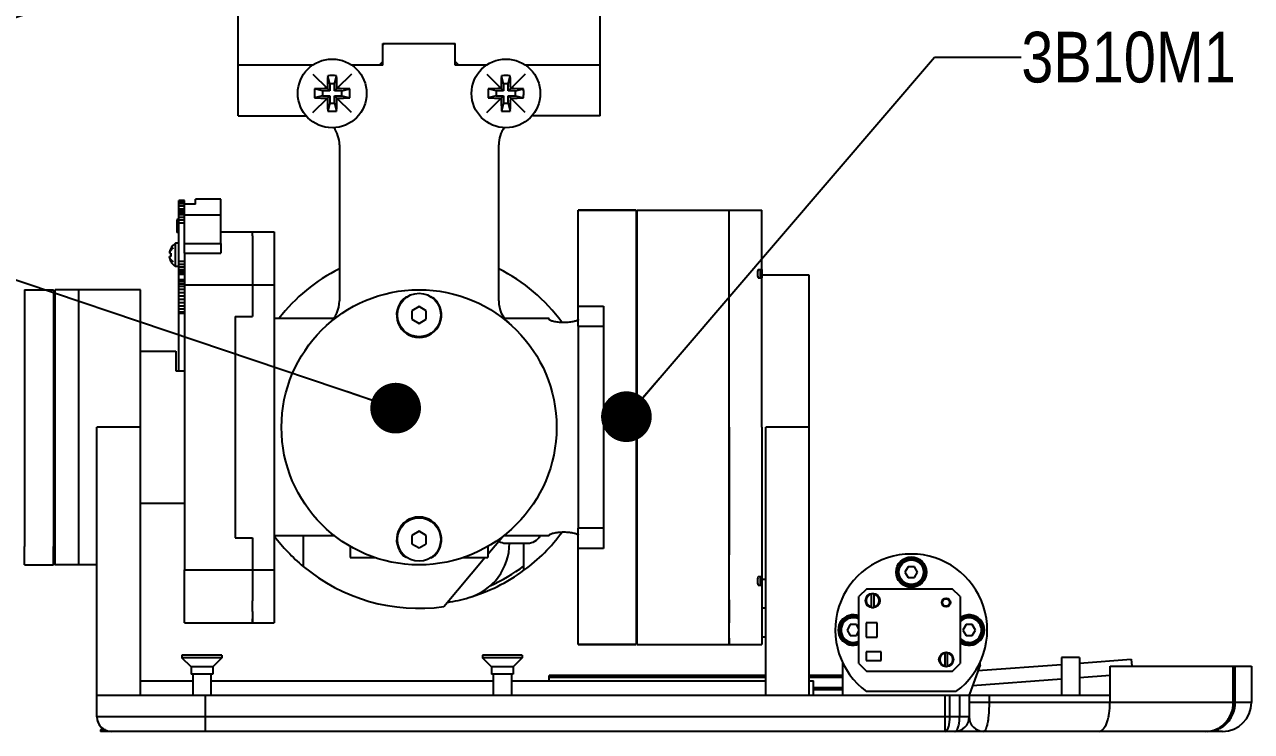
# Model space of a CAD drawing. Header units: millimetres. Extents: x 0 to 594, y 0 to 420.
# Drawn here: x 296 to 380.8, y 107.5 to 156.4 of the extents above; entities that cross this region are included whole.
import ezdxf

# ---------------------------------------------------------------- set-up
doc = ezdxf.new("R2010")
doc.units = ezdxf.units.MM
doc.header["$LTSCALE"] = 32.67
doc.layers.get('0').update_dxf_attribs({"linetype": 'CONTINUOUS'})
for name, color, linetype in [('AXIS', 7, 'CONTINUOUS'), ('COSMETIC', 7, 'CONTINUOUS'), ('NOTE', 7, 'CONTINUOUS')]:
    doc.layers.add(name, color=color, linetype=linetype)
doc.styles.get("Standard").update_dxf_attribs({"font": 'txt', "width": 0.85})
doc.styles.add('TEXTSTYLE_2', font='txt', dxfattribs={"width": 0.85})
doc.dimstyles.get("Standard").update_dxf_attribs({"dimtxt": 3.5, "dimasz": 3.5, "dimexe": 1.5, "dimexo": 1, "dimtad": 1, "dimtxsty": 'STANDARD', "dimcen": 0.09, "dimadec": 0, "dimazin": 0, "dimtol": 1, "dimtp": 0.01, "dimtm": 0.01, "dimtfac": 1, "dimtofl": 0, "dimtmove": 0, "dimatfit": 3, "dimfxl": 1, "dimtolj": 1, "dimarcsym": 0})

msp = doc.modelspace()

# ---------------------------------------------------------------- linework, layer by layer
at = {"color": 7, "linetype": 'CONTINUOUS'}
for p, q in [((310.794, 150.047), (310.794, 162.152)), ((335.794, 150.047), (335.794, 162.152)), ((320.794, 155.047), (325.794, 155.047)), ((320.794, 153.547), (320.794, 155.047)), ((320.919, 155.047), (320.794, 154.922)), ((325.794, 154.922), (325.669, 155.047)), ((325.794, 153.547), (325.794, 155.047)), ((315.949, 153.547), (310.794, 153.547)), ((320.794, 153.547), (318.637, 153.547)), ((320.544, 153.547), (320.794, 153.797)), ((325.794, 153.797), (326.044, 153.547)), ((327.949, 153.547), (325.794, 153.547)), ((335.794, 153.547), (330.637, 153.547)), ((317.127, 152.259), (316.987, 152.82)), ((317.459, 152.259), (317.599, 152.82)), ((329.127, 152.259), (328.987, 152.82)), ((329.459, 152.259), (329.599, 152.82)), ((316.631, 151.763), (316.07, 151.903)), ((317.127, 151.763), (316.631, 151.763)), ((316.631, 151.763), (316.631, 151.431)), ((317.127, 151.763), (316.962, 151.928)), ((317.459, 152.259), (317.127, 152.259)), ((317.127, 152.259), (317.127, 151.763)), ((317.459, 151.763), (317.459, 152.259)), ((317.459, 151.763), (317.624, 151.928)), ((317.956, 151.763), (317.459, 151.763)), ((317.956, 151.763), (318.516, 151.903)), ((317.956, 151.431), (317.956, 151.763)), ((328.631, 151.763), (328.07, 151.903)), ((329.127, 151.763), (328.631, 151.763)), ((328.631, 151.763), (328.631, 151.431)), ((329.127, 151.763), (328.962, 151.928)), ((329.459, 152.259), (329.127, 152.259)), ((329.127, 152.259), (329.127, 151.763)), ((329.459, 151.763), (329.459, 152.259)), ((329.459, 151.763), (329.624, 151.928)), ((329.956, 151.763), (329.459, 151.763)), ((329.956, 151.763), (330.516, 151.903)), ((329.956, 151.431), (329.956, 151.763)), ((316.631, 151.431), (316.07, 151.291)), ((316.631, 151.431), (317.127, 151.431)), ((317.127, 151.431), (316.962, 151.266)), ((317.127, 150.934), (316.987, 150.374)), ((317.127, 151.431), (317.127, 150.934)), ((317.127, 150.934), (317.459, 150.934)), ((317.459, 151.431), (317.956, 151.431)), ((317.459, 151.431), (317.624, 151.266)), ((317.459, 150.934), (317.459, 151.431)), ((317.459, 150.934), (317.599, 150.374)), ((317.956, 151.431), (318.516, 151.291)), ((328.631, 151.431), (328.07, 151.291)), ((328.631, 151.431), (329.127, 151.431)), ((329.127, 151.431), (328.962, 151.266)), ((329.127, 150.934), (328.987, 150.374)), ((329.127, 151.431), (329.127, 150.934)), ((329.127, 150.934), (329.459, 150.934)), ((329.459, 151.431), (329.956, 151.431)), ((329.459, 151.431), (329.624, 151.266)), ((329.459, 150.934), (329.459, 151.431)), ((329.459, 150.934), (329.599, 150.374)), ((329.956, 151.431), (330.516, 151.291)), ((310.794, 150.047), (315.5, 150.047)), ((335.794, 150.047), (331.086, 150.047)), ((317.794, 148.047), (317.794, 137.265)), ((328.794, 137.265), (328.794, 148.047)), ((309.593, 144.297), (307.843, 144.297)), ((307.843, 143.958), (307.843, 144.297)), ((309.593, 143.21), (309.593, 144.297)), ((307.093, 143.615), (306.695, 143.615)), ((306.695, 143.615), (306.695, 143.612)), ((307.093, 143.612), (306.695, 143.612)), ((306.695, 143.603), (306.695, 143.603)), ((306.695, 143.598), (306.695, 143.603)), ((306.695, 143.598), (306.695, 143.598)), ((307.843, 143.958), (307.093, 143.958)), ((307.093, 143.636), (307.093, 143.958)), ((307.093, 143.21), (307.093, 143.636)), ((334.293, 143.547), (338.293, 143.547)), ((334.294, 138.718), (334.293, 143.547)), ((306.695, 142.927), (306.593, 142.9)), ((306.695, 142.927), (306.593, 142.9)), ((306.593, 141.994), (306.593, 142.9)), ((306.593, 141.994), (306.593, 142.9)), ((307.093, 143.21), (309.593, 143.21)), ((307.093, 141.228), (307.093, 143.21)), ((309.593, 141.228), (309.593, 143.21)), ((306.695, 141.967), (306.593, 141.994)), ((306.695, 141.967), (306.593, 141.994)), ((311.793, 141.762), (311.793, 142.047)), ((311.793, 141.762), (311.793, 141.26)), ((313.293, 142.047), (313.294, 138.38)), ((306.14, 140.885), (306.146, 140.882)), ((306.695, 141.247), (306.478, 141.247)), ((306.478, 141.247), (306.478, 141.247)), ((306.478, 139.647), (306.478, 141.247)), ((307.093, 141.228), (309.593, 141.228)), ((307.093, 140.561), (307.093, 141.228)), ((309.593, 141.228), (309.593, 140.561)), ((311.793, 141.26), (311.794, 139.553)), ((306.047, 140.566), (306.146, 140.556)), ((306.146, 140.338), (306.047, 140.328)), ((306.146, 140.012), (306.14, 140.009)), ((307.093, 139.984), (306.695, 139.984)), ((307.093, 140.561), (309.593, 140.561)), ((307.093, 140.561), (307.094, 139.083)), ((306.695, 139.647), (306.478, 139.647)), ((306.478, 139.647), (306.478, 139.647)), ((307.093, 139.108), (306.695, 139.108)), ((306.695, 139.092), (306.695, 139.092)), ((307.094, 139.083), (307.094, 138.727)), ((311.794, 139.553), (311.794, 138.38)), ((346.864, 139.441), (346.864, 138.859)), ((346.964, 139.441), (346.964, 138.859)), ((350.244, 139.047), (347.244, 139.047)), ((350.245, 137.975), (350.244, 139.047)), ((306.695, 138.679), (306.695, 138.679)), ((306.695, 138.667), (306.695, 138.679)), ((307.093, 138.674), (306.695, 138.674)), ((306.695, 138.674), (306.695, 138.672)), ((307.093, 138.672), (306.695, 138.672)), ((306.695, 138.667), (306.695, 138.667)), ((307.094, 138.727), (307.094, 138.38)), ((307.094, 138.38), (313.294, 138.38)), ((307.094, 138.38), (307.094, 118.714)), ((311.794, 138.38), (311.794, 136.191)), ((313.294, 138.38), (313.294, 118.714)), ((334.294, 138.093), (334.294, 138.718)), ((338.364, 138.718), (338.294, 138.718)), ((298.043, 137.922), (298.168, 138.047)), ((304.043, 138.047), (298.168, 138.047)), ((298.168, 120.32), (298.168, 138.047)), ((299.793, 136.922), (299.793, 138.047)), ((304.044, 134.297), (304.043, 138.047)), ((334.294, 136.913), (334.294, 138.093)), ((338.364, 137.468), (338.294, 137.468)), ((350.245, 134.825), (350.245, 137.975)), ((299.793, 136.922), (299.793, 137.097)), ((299.793, 135.672), (299.793, 136.922)), ((323.294, 136.874), (322.794, 136.586)), ((322.794, 136.586), (322.794, 136.008)), ((323.794, 136.586), (323.294, 136.874)), ((323.794, 136.008), (323.794, 136.586)), ((334.294, 136.913), (336.044, 136.913)), ((334.294, 135.519), (334.294, 136.913)), ((336.044, 136.913), (336.044, 135.519)), ((299.794, 135.11), (299.793, 135.672)), ((310.594, 136.191), (311.794, 136.191)), ((310.594, 136.191), (310.594, 120.903)), ((317.378, 136.047), (313.293, 136.047)), ((322.794, 136.008), (323.294, 135.72)), ((323.294, 135.72), (323.794, 136.008)), ((332.293, 136.047), (329.21, 136.047)), ((332.293, 135.98), (332.293, 136.047)), ((299.794, 133.222), (299.794, 135.172)), ((334.294, 135.519), (336.044, 135.519)), ((334.294, 135.519), (334.294, 121.575)), ((336.044, 135.519), (336.044, 121.575)), ((350.245, 133.547), (350.245, 134.825)), ((304.044, 128.547), (304.044, 134.297)), ((299.794, 133.047), (299.794, 133.222)), ((299.794, 133.047), (299.794, 133.222)), ((304.044, 133.797), (306.493, 133.797)), ((306.493, 133.797), (306.493, 132.448)), ((350.245, 133.375), (350.245, 133.547)), ((350.245, 130.225), (350.245, 133.375)), ((299.794, 131.797), (299.794, 133.047)), ((306.493, 132.448), (307.093, 132.448)), ((299.794, 131.297), (299.794, 131.797)), ((299.794, 131.672), (299.794, 131.797)), ((299.794, 130.929), (299.794, 131.672)), ((299.794, 130.929), (299.794, 131.297)), ((299.794, 128.841), (299.794, 130.929)), ((350.245, 128.547), (350.245, 130.225)), ((299.794, 128.547), (299.794, 128.841)), ((299.794, 127.857), (299.794, 128.841)), ((299.794, 127.959), (299.794, 128.547)), ((304.044, 128.547), (301.044, 128.547)), ((301.044, 108.547), (301.044, 128.547)), ((304.044, 110.047), (304.044, 128.547)), ((350.245, 110.047), (350.245, 128.547)), ((299.794, 125.797), (299.794, 127.959)), ((299.794, 125.797), (299.794, 127.857)), ((299.794, 125.28), (299.794, 125.797)), ((299.794, 125.297), (299.794, 125.797)), ((299.794, 124.047), (299.794, 125.297)), ((299.793, 121.422), (299.794, 123.872)), ((299.794, 123.872), (299.794, 124.074)), ((299.794, 123.872), (299.794, 124.047)), ((299.793, 121.093), (299.794, 121.942)), ((299.793, 120.32), (299.793, 121.422)), ((323.294, 121.374), (322.794, 121.086)), ((323.794, 121.086), (323.294, 121.374)), ((336.044, 121.575), (334.294, 121.575)), ((334.294, 120.181), (334.294, 121.575)), ((336.044, 121.575), (336.044, 120.181)), ((299.793, 120.32), (299.793, 121.093)), ((310.594, 120.903), (311.794, 120.903)), ((311.794, 120.903), (311.794, 118.714)), ((317.471, 121.047), (313.293, 121.047)), ((315.293, 121.047), (315.293, 118.942)), ((322.794, 121.086), (322.794, 120.508)), ((322.794, 120.508), (323.294, 120.22)), ((323.294, 120.22), (323.794, 120.508)), ((323.794, 120.508), (323.794, 121.086)), ((328.044, 119.791), (329.052, 120.993)), ((332.293, 121.047), (329.117, 121.047)), ((329.292, 120.547), (330.542, 120.547)), ((330.542, 120.547), (330.792, 120.547)), ((330.542, 118.673), (330.542, 120.547)), ((332.293, 121.047), (332.293, 121.114)), ((298.168, 119.047), (298.168, 120.32)), ((299.793, 119.997), (299.793, 120.32)), ((299.793, 119.724), (299.793, 120.32)), ((299.793, 119.724), (299.793, 119.997)), ((299.793, 119.583), (299.793, 119.724)), ((299.793, 119.218), (299.793, 119.583)), ((318.544, 120.33), (318.544, 119.547)), ((318.544, 119.547), (320.274, 119.547)), ((325, 116.164), (327.838, 119.547)), ((326.314, 119.547), (328.044, 119.547)), ((328.044, 120.33), (328.044, 119.547)), ((336.044, 120.181), (334.294, 120.181)), ((334.294, 118.376), (334.294, 120.181)), ((338.364, 119.626), (338.294, 119.626)), ((298.043, 119.172), (298.168, 119.047)), ((301.043, 119.047), (298.168, 119.047)), ((299.793, 119.047), (299.793, 119.218)), ((307.093, 115.047), (307.094, 118.714)), ((307.094, 118.714), (313.294, 118.714)), ((311.794, 118.714), (311.794, 117.541)), ((313.294, 118.714), (313.293, 115.047)), ((357.077, 118.922), (356.861, 118.547)), ((357.51, 118.922), (357.077, 118.922)), ((357.727, 118.547), (357.51, 118.922)), ((334.293, 113.547), (334.294, 118.251)), ((334.294, 118.251), (334.294, 118.376)), ((338.364, 118.376), (338.294, 118.376)), ((346.864, 118.235), (346.864, 117.653)), ((346.964, 118.235), (346.964, 117.653)), ((347.244, 118.047), (346.964, 118.047)), ((356.861, 118.547), (357.077, 118.172)), ((357.077, 118.172), (357.51, 118.172)), ((357.51, 118.172), (357.727, 118.547)), ((311.794, 117.541), (311.793, 116.575)), ((354.227, 117.404), (353.677, 116.854)), ((354.227, 117.404), (360.112, 117.404)), ((354.554, 116.113), (354.554, 117.044)), ((354.704, 117.044), (354.704, 116.113)), ((360.662, 116.854), (360.112, 117.404)), ((311.793, 115.834), (311.793, 116.575)), ((353.676, 112.239), (353.677, 116.854)), ((360.662, 116.854), (360.661, 112.239)), ((311.793, 115.834), (311.793, 115.079)), ((311.793, 115.047), (311.793, 115.332)), ((347.245, 116.047), (346.964, 116.047)), ((353.077, 114.922), (352.861, 114.547)), ((352.861, 114.547), (353.077, 114.172)), ((353.51, 114.922), (353.077, 114.922)), ((353.677, 114.634), (353.51, 114.922)), ((353.51, 114.172), (353.677, 114.46)), ((354.927, 115.047), (354.177, 115.047)), ((354.177, 115.047), (354.177, 114.047)), ((354.927, 114.047), (354.927, 115.047)), ((361.077, 114.922), (360.861, 114.547)), ((360.861, 114.547), (361.077, 114.172)), ((361.51, 114.922), (361.077, 114.922)), ((361.727, 114.547), (361.51, 114.922)), ((361.51, 114.172), (361.727, 114.547)), ((347.245, 114.047), (346.963, 114.047)), ((353.077, 114.172), (353.51, 114.172)), ((354.177, 114.047), (354.927, 114.047)), ((361.077, 114.172), (361.51, 114.172)), ((309.669, 112.822), (306.919, 112.822)), ((306.919, 112.822), (306.919, 112.622)), ((309.669, 112.822), (309.669, 112.622)), ((309.669, 112.822), (309.669, 112.622)), ((330.419, 112.822), (327.668, 112.822)), ((327.668, 112.822), (327.668, 112.622)), ((327.669, 112.822), (327.669, 112.622)), ((330.419, 112.822), (330.419, 112.622)), ((334.293, 113.547), (338.293, 113.547)), ((355.226, 113.047), (354.176, 113.047)), ((354.176, 113.047), (354.176, 112.447)), ((355.226, 112.447), (355.226, 113.047)), ((359.634, 112.049), (359.634, 112.98)), ((359.784, 112.98), (359.784, 112.96)), ((359.784, 112.96), (359.784, 112.049)), ((309.669, 112.622), (306.919, 112.622)), ((307.544, 111.997), (306.919, 112.622)), ((309.044, 111.997), (307.544, 111.997)), ((307.544, 111.997), (307.544, 111.497)), ((309.669, 112.622), (309.044, 111.997)), ((309.669, 112.622), (309.044, 111.997)), ((309.044, 111.997), (309.044, 111.497)), ((309.044, 111.997), (309.044, 111.497)), ((330.419, 112.622), (327.668, 112.622)), ((328.293, 111.997), (327.668, 112.622)), ((328.294, 111.997), (327.669, 112.622)), ((329.794, 111.997), (328.293, 111.997)), ((328.293, 111.997), (328.293, 111.497)), ((328.294, 111.997), (328.294, 111.497)), ((330.419, 112.622), (329.794, 111.997)), ((329.794, 111.997), (329.794, 111.497)), ((352.544, 112.334), (352.544, 110.047)), ((353.676, 112.239), (354.226, 111.689)), ((354.176, 112.447), (355.226, 112.447)), ((360.111, 111.689), (360.661, 112.239)), ((362.044, 112.152), (361.309, 110.132)), ((361.896, 111.744), (367.669, 112.176)), ((362.044, 112.152), (362.044, 112.333)), ((368.919, 112.647), (367.667, 112.647)), ((367.667, 112.647), (367.667, 112.176)), ((367.669, 112.647), (367.669, 110.047)), ((368.919, 112.647), (368.919, 110.047)), ((368.919, 112.269), (372.485, 112.535)), ((371.044, 112.047), (380.793, 112.047)), ((371.044, 110.047), (371.044, 112.047)), ((372.485, 112.535), (372.522, 112.047)), ((379.531, 109.547), (379.531, 112.047)), ((379.67, 109.547), (379.67, 112.047)), ((380.793, 112.047), (380.793, 109.547)), ((304.044, 111.047), (307.669, 111.047)), ((309.044, 111.497), (307.544, 111.497)), ((307.669, 111.497), (307.669, 110.047)), ((308.919, 111.497), (308.919, 110.047)), ((308.919, 111.497), (308.919, 111.047)), ((308.919, 111.047), (328.419, 111.047)), ((329.794, 111.497), (328.293, 111.497)), ((328.418, 111.497), (328.418, 111.047)), ((328.419, 111.497), (328.419, 110.047)), ((329.669, 111.497), (329.669, 110.047)), ((329.669, 111.047), (347.245, 111.047)), ((347.245, 111.409), (332.293, 111.409)), ((332.293, 111.047), (332.293, 111.409)), ((347.245, 111.267), (332.293, 111.267)), ((352.544, 111.267), (350.244, 111.267)), ((352.544, 111.409), (350.245, 111.409)), ((350.245, 111.047), (350.543, 111.047)), ((350.543, 110.047), (350.543, 111.047)), ((360.111, 111.689), (354.226, 111.689)), ((361.524, 110.724), (367.669, 111.183)), ((367.667, 111.183), (367.667, 110.047)), ((368.919, 111.276), (371.044, 111.435)), ((352.544, 110.562), (350.543, 110.562)), ((352.544, 110.419), (350.543, 110.419)), ((360.376, 110.297), (354.212, 110.297)), ((301.044, 110.047), (371.044, 110.047)), ((308.544, 107.547), (308.544, 110.047)), ((359.618, 110.047), (359.618, 107.547)), ((359.96, 108.547), (359.96, 110.047)), ((360.636, 110.047), (360.636, 108.547)), ((361.294, 110.047), (361.294, 108.547)), ((380.793, 109.547), (361.294, 109.547)), ((362.67, 110.047), (362.67, 109.547)), ((371.019, 110.047), (371.019, 109.547)), ((361.294, 108.547), (301.044, 108.547)), ((301.412, 107.767), (301.293, 107.647)), ((301.626, 107.647), (301.293, 107.647)), ((301.293, 107.647), (301.293, 107.547)), ((301.413, 107.766), (301.294, 107.647)), ((301.294, 107.647), (301.294, 107.547)), ((362.294, 107.547), (301.293, 107.547)), ((378.793, 107.547), (362.294, 107.547))]:
    msp.add_line(p, q, dxfattribs=at)
at = {"color": 6, "linetype": 'CONTINUOUS'}
for p, q in [((307.093, 144.206), (306.695, 144.206)), ((306.695, 144.107), (306.695, 144.206)), ((307.093, 144.181), (306.695, 144.181)), ((307.093, 144.107), (306.695, 144.107)), ((306.695, 143.811), (306.695, 144.107)), ((307.093, 144.107), (307.093, 144.206)), ((307.093, 143.958), (307.093, 144.107)), ((307.093, 143.983), (306.695, 143.983)), ((307.093, 143.811), (306.695, 143.811)), ((306.695, 143.615), (306.695, 143.811)), ((306.695, 143.482), (306.695, 143.612)), ((307.093, 143.575), (306.695, 143.575)), ((307.093, 143.482), (306.695, 143.482)), ((306.695, 143.358), (306.695, 143.482)), ((307.093, 143.358), (306.695, 143.358)), ((306.695, 143.205), (306.695, 143.358)), ((307.093, 143.205), (306.695, 143.205)), ((306.695, 143.032), (306.695, 143.205)), ((307.093, 143.032), (306.695, 143.032)), ((306.695, 142.843), (306.695, 143.032)), ((306.695, 142.947), (306.695, 142.947)), ((307.093, 142.843), (306.695, 142.843)), ((306.695, 142.647), (306.695, 142.843)), ((307.093, 142.647), (306.695, 142.647)), ((306.695, 139.984), (306.695, 142.647)), ((306.695, 141.947), (306.695, 141.947)), ((306.695, 139.788), (306.695, 139.984)), ((307.093, 139.788), (306.695, 139.788)), ((306.695, 139.6), (306.695, 139.788)), ((307.093, 139.6), (306.695, 139.6)), ((306.695, 139.426), (306.695, 139.6)), ((307.093, 139.426), (306.695, 139.426)), ((306.695, 139.274), (306.695, 139.426)), ((307.093, 139.274), (306.695, 139.274)), ((306.695, 139.149), (306.695, 139.274)), ((307.093, 139.149), (306.695, 139.149)), ((306.695, 139.108), (306.695, 139.149)), ((306.695, 139.083), (306.695, 139.108)), ((307.093, 139.083), (306.695, 139.083)), ((306.695, 138.727), (306.695, 139.083)), ((306.695, 139.081), (306.695, 139.081)), ((306.695, 138.252), (306.694, 138.252)), ((307.093, 138.727), (306.695, 138.727)), ((306.695, 138.674), (306.695, 138.727)), ((306.695, 138.725), (306.695, 138.725)), ((306.695, 138.59), (306.695, 138.672)), ((307.093, 138.59), (306.695, 138.59)), ((306.695, 138.437), (306.695, 138.59)), ((306.695, 138.585), (306.695, 138.585)), ((307.094, 138.437), (306.695, 138.437)), ((306.695, 138.257), (306.695, 138.437)), ((306.695, 138.432), (306.694, 138.432)), ((307.094, 138.257), (306.695, 138.257)), ((306.695, 138.056), (306.695, 138.257)), ((306.695, 138.051), (306.694, 138.051)), ((306.695, 137.833), (306.694, 137.833)), ((306.695, 137.603), (306.694, 137.603)), ((306.695, 137.368), (306.694, 137.368)), ((307.094, 138.056), (306.695, 138.056)), ((306.695, 137.838), (306.695, 138.056)), ((307.094, 137.838), (306.695, 137.838)), ((306.695, 137.608), (306.695, 137.838)), ((307.094, 137.608), (306.695, 137.608)), ((306.695, 137.373), (306.695, 137.608)), ((307.094, 137.373), (306.695, 137.373)), ((306.695, 137.137), (306.695, 137.373)), ((306.695, 137.132), (306.694, 137.132)), ((306.695, 136.903), (306.694, 136.903)), ((306.695, 136.685), (306.694, 136.685)), ((306.695, 136.483), (306.694, 136.483)), ((307.094, 137.137), (306.695, 137.137)), ((306.695, 136.908), (306.695, 137.137)), ((307.094, 136.908), (306.695, 136.908)), ((306.695, 136.69), (306.695, 136.908)), ((307.094, 136.69), (306.695, 136.69)), ((306.695, 132.448), (306.695, 136.69)), ((307.094, 136.488), (306.695, 136.488)), ((306.695, 136.403), (306.694, 136.403)), ((307.094, 136.409), (306.695, 136.409)), ((306.695, 132.584), (306.695, 132.584)), ((306.695, 132.564), (306.695, 132.564)), ((306.695, 132.505), (306.695, 132.564)), ((306.695, 132.505), (306.695, 132.505)), ((306.695, 132.448), (306.695, 132.505))]:
    msp.add_line(p, q, dxfattribs=at)
at = {"color": 7, "linetype": 'CONTINUOUS'}
for centre, radius in [((317.293, 151.597), 2.375), ((329.293, 151.597), 2.375), ((323.294, 136.297), 1.5), ((323.294, 120.797), 1.5), ((357.294, 118.547), 0.95), ((357.294, 118.547), 0.85), ((354.629, 116.579), 0.5), ((359.709, 112.514), 0.5)]:
    msp.add_circle(centre, radius, dxfattribs=at)
for centre, radius, start, end in [((343.17, 151.635), 26.21, 177.40977, 179.36041), ((317.293, 145.095), 7.731, 87.7338, 92.2662), ((292.608, 151.669), 25.017, 0.59309, 2.63673), ((355.17, 151.635), 26.21, 177.40977, 179.36041), ((329.293, 145.095), 7.731, 87.7338, 92.2662), ((304.608, 151.669), 25.017, 0.59309, 2.63673), ((323.794, 151.597), 7.729, 177.7343, 180.00085), ((317.221, 126.912), 25.017, 90.59309, 92.63673), ((317.331, 125.72), 26.21, 87.40977, 89.36041), ((310.812, 151.597), 7.71, 359.99632, 2.26854), ((335.794, 151.597), 7.729, 177.7343, 180.00085), ((329.221, 126.912), 25.017, 90.59309, 92.63673), ((329.331, 125.72), 26.21, 87.40977, 89.36041), ((322.812, 151.597), 7.71, 359.99632, 2.26854), ((323.774, 151.596), 7.71, 179.99632, 182.26854), ((317.255, 177.474), 26.21, 267.40977, 269.36041), ((341.978, 151.525), 25.017, 180.59309, 182.63673), ((291.416, 151.559), 26.21, 357.40977, 359.36041), ((317.365, 176.282), 25.017, 270.59309, 272.63673), ((310.792, 151.597), 7.729, 357.7343, 0.00085), ((335.774, 151.596), 7.71, 179.99632, 182.26854), ((329.255, 177.474), 26.21, 267.40977, 269.36041), ((353.978, 151.525), 25.017, 180.59309, 182.63673), ((303.416, 151.559), 26.21, 357.40977, 359.36041), ((329.365, 176.282), 25.017, 270.59309, 272.63673), ((322.792, 151.597), 7.729, 357.7343, 0.00085), ((317.293, 158.099), 7.731, 267.7338, 272.2662), ((329.293, 158.099), 7.731, 267.7338, 272.2662), ((315.794, 148.047), 2, 0, 36.36623), ((330.794, 148.047), 2, 143.63377, 180), ((306.981, 140.447), 0.943, 152.51716, 172.78588), ((306.982, 140.447), 0.943, 152.51716, 172.78588), ((306.971, 140.447), 0.94, 121.63663, 152.24819), ((306.971, 140.447), 0.94, 121.63663, 152.24819), ((306.981, 140.447), 0.943, 187.21412, 207.48284), ((306.982, 140.447), 0.943, 187.21412, 207.48284), ((307.146, 140.447), 1.007, 173.79622, 186.20378), ((306.971, 140.447), 0.94, 207.75181, 238.36337), ((307.147, 140.447), 1.007, 173.79622, 186.20378), ((306.971, 140.447), 0.94, 207.75181, 238.36337), ((323.292, 128.547), 12.25, 116.6837, 142.15612), ((323.292, 128.547), 12.25, 36.28018, 63.28247), ((315.794, 137.265), 2, 310.70571, 360), ((330.794, 137.265), 2, 180, 229.29429), ((323.292, 128.547), 12.25, 306.28746, 323.73534), ((323.293, 128.547), 12.5, 216.86964, 230.20784), ((325.626, 120.547), 3.917, 286.2602, 360), ((329.292, 121.547), 1, 239.94812, 270), ((330.792, 121.547), 1, 270, 329.80983), ((357.294, 114.547), 5.25, 305.95057, 234.04943), ((323.293, 128.547), 12.5, 230.20818, 277.85022), ((323.292, 128.547), 12.25, 286.2582, 306.28983), ((323.292, 128.547), 12, 294.15546, 307.1689), ((354.629, 116.579), 0.452, 99.55375, 260.44625), ((354.629, 116.579), 0.472, 80.84856, 99.15144), ((354.629, 116.579), 0.452, 279.55375, 80.44625), ((323.292, 128.547), 12.25, 279.20712, 286.2602), ((354.629, 116.579), 0.472, 260.84856, 279.15144), ((353.294, 114.547), 0.95, 66.15201, 293.83414), ((353.294, 114.547), 0.85, 63.12182, 296.86447), ((361.294, 114.547), 0.85, 221.64668, 138.33975), ((361.294, 114.547), 0.95, 228.13225, 131.85328), ((359.709, 112.514), 0.452, 99.55375, 260.44625), ((359.709, 112.514), 0.472, 80.84856, 99.15144), ((359.709, 112.514), 0.452, 279.55375, 80.44625), ((359.709, 112.514), 0.472, 260.84856, 279.15144), ((361.544, 110.047), 0.25, 160, 180), ((378.793, 109.547), 2, 270, 360), ((302.043, 108.547), 1, 180, 223.03847), ((302.044, 108.547), 1, 180, 270), ((360.294, 108.547), 1, 270.00084, 359.99976), ((362.294, 108.547), 1, 180, 270)]:
    msp.add_arc(centre, radius, start, end, dxfattribs=at)
for points, knots in [([(334.293, 135.98), (334.293, 135.968), (334.266, 135.941), (334.209, 135.913), (334.116, 135.879), (333.938, 135.832), (333.66, 135.788), (333.293, 135.769), (332.926, 135.788), (332.648, 135.833), (332.47, 135.879), (332.378, 135.913), (332.321, 135.941), (332.293, 135.968), (332.293, 135.98)], [0, 0, 0, 0, 0.016655, 0.048067, 0.095149, 0.156661, 0.314497, 0.500055, 0.685623, 0.843392, 0.904858, 0.951918, 0.983332, 1, 1, 1, 1]), ([(332.293, 121.114), (332.293, 121.125), (332.321, 121.153), (332.378, 121.181), (332.47, 121.215), (332.648, 121.261), (332.926, 121.306), (333.293, 121.325), (333.66, 121.306), (333.938, 121.261), (334.116, 121.215), (334.209, 121.181), (334.266, 121.153), (334.293, 121.125), (334.293, 121.114)], [0, 0, 0, 0, 0.016647, 0.048034, 0.095073, 0.156537, 0.314357, 0.499984, 0.685645, 0.843468, 0.904929, 0.951967, 0.983354, 1, 1, 1, 1]), ([(362.67, 109.547), (362.67, 109.416), (362.666, 109.158), (362.645, 108.785), (362.61, 108.442), (362.565, 108.142), (362.51, 107.897), (362.456, 107.732), (362.406, 107.635), (362.365, 107.577), (362.321, 107.547), (362.294, 107.547)], [0, 0, 0, 0, 0.188687, 0.369969, 0.536917, 0.683454, 0.804712, 0.897381, 0.932633, 0.960783, 1, 1, 1, 1]), ([(370.266, 107.547), (370.317, 107.547), (370.428, 107.58), (370.571, 107.705), (370.699, 107.895), (370.809, 108.144), (370.9, 108.446), (370.993, 108.917), (371.019, 109.291), (371.019, 109.547)], [0, 0, 0, 0, 0.066866, 0.146768, 0.246335, 0.366865, 0.506587, 0.661927, 1, 1, 1, 1]), ([(377.643, 107.547), (377.889, 107.547), (378.391, 107.653), (379.018, 108.103), (379.434, 108.767), (379.531, 109.287), (379.531, 109.547)], [0, 0, 0, 0, 0.243303, 0.490573, 0.743363, 1, 1, 1, 1]), ([(377.783, 107.547), (378.029, 107.547), (378.531, 107.653), (379.158, 108.103), (379.574, 108.767), (379.67, 109.287), (379.67, 109.547)], [0, 0, 0, 0, 0.243303, 0.490573, 0.743363, 1, 1, 1, 1]), ([(359.618, 107.547), (359.668, 107.547), (359.748, 107.609), (359.814, 107.721), (359.887, 107.901), (359.944, 108.18), (359.96, 108.419), (359.96, 108.547)], [0, 0, 0, 0, 0.136161, 0.234791, 0.355928, 0.655113, 1, 1, 1, 1]), ([(360.294, 107.547), (360.344, 107.547), (360.424, 107.609), (360.49, 107.721), (360.563, 107.901), (360.62, 108.18), (360.636, 108.419), (360.636, 108.547)], [0, 0, 0, 0, 0.13616, 0.234791, 0.355928, 0.655113, 1, 1, 1, 1])]:
    msp.add_open_spline(points, degree=3, knots=knots, dxfattribs=at)
at = {"layer": 'AXIS', "color": 7, "linetype": 'CONTINUOUS'}
for p, q in [((338.293, 143.547), (334.293, 143.547)), ((338.293, 143.547), (338.294, 141.047)), ((338.363, 143.547), (346.963, 143.547)), ((338.364, 141.047), (338.363, 143.547)), ((344.714, 140.517), (344.713, 143.547)), ((346.964, 139.441), (346.963, 143.547)), ((309.593, 142.047), (313.293, 142.047)), ((338.293, 141.047), (338.364, 141.047)), ((338.294, 141.047), (338.294, 138.843)), ((338.364, 138.893), (338.364, 141.047)), ((344.714, 140.453), (344.714, 140.578)), ((344.714, 140.453), (344.714, 140.517)), ((344.714, 138.893), (344.714, 140.453)), ((346.714, 139.441), (346.964, 139.441)), ((347.244, 139.047), (346.964, 139.047)), ((338.294, 138.843), (338.294, 138.093)), ((338.364, 138.093), (338.364, 138.893)), ((344.714, 138.093), (344.714, 138.893)), ((346.714, 138.859), (346.964, 138.859)), ((346.964, 136.593), (346.964, 138.859)), ((296.043, 138.047), (298.043, 138.047)), ((296.043, 138.047), (296.043, 120.32)), ((298.043, 138.047), (298.043, 137.827)), ((298.043, 137.827), (298.044, 134.797)), ((338.294, 138.093), (338.294, 137.468)), ((338.294, 137.468), (338.294, 137.343)), ((338.294, 137.343), (338.294, 119.751)), ((338.364, 137.293), (338.364, 138.093)), ((344.714, 137.293), (344.714, 138.093)), ((344.714, 137.293), (344.714, 137.364)), ((338.364, 119.801), (338.364, 137.293)), ((344.714, 129.911), (344.714, 137.293)), ((344.714, 128.547), (344.714, 137.293)), ((346.964, 128.547), (346.964, 136.593)), ((298.044, 134.797), (298.044, 134.728)), ((298.044, 134.728), (298.044, 133.972)), ((298.044, 133.972), (298.044, 133.222)), ((298.044, 133.222), (298.044, 132.518)), ((304.044, 133.797), (306.493, 133.797)), ((298.044, 132.518), (298.044, 131.622)), ((298.044, 131.622), (298.044, 130.864)), ((298.044, 130.864), (298.044, 129.708)), ((298.044, 129.708), (298.044, 126.222)), ((344.714, 128.547), (344.714, 129.911)), ((344.714, 127.182), (344.714, 128.547)), ((344.714, 128.547), (344.714, 119.801)), ((346.964, 128.547), (346.964, 120.501)), ((350.245, 128.547), (347.245, 128.547)), ((347.245, 110.047), (347.245, 128.547)), ((344.714, 119.801), (344.714, 127.182)), ((298.044, 126.222), (298.044, 126.014)), ((298.044, 126.014), (298.044, 123.122)), ((298.044, 123.122), (298.044, 122.139)), ((304.044, 123.297), (307.093, 123.297)), ((298.044, 122.139), (298.043, 120.428)), ((298.043, 120.428), (298.043, 120.32)), ((346.964, 120.501), (346.964, 118.235)), ((296.043, 119.047), (296.043, 120.32)), ((298.043, 119.047), (298.043, 120.32)), ((338.294, 119.751), (338.294, 119.626)), ((338.294, 119.626), (338.294, 118.251)), ((338.364, 118.201), (338.364, 119.801)), ((344.714, 119.801), (344.714, 119.73)), ((344.714, 118.201), (344.714, 119.801)), ((296.043, 119.047), (298.043, 119.047)), ((338.294, 118.251), (338.294, 116.047)), ((338.364, 116.047), (338.364, 118.201)), ((344.714, 116.641), (344.714, 118.201)), ((346.714, 118.235), (346.964, 118.235)), ((347.244, 118.047), (346.964, 118.047)), ((346.714, 117.653), (346.964, 117.653)), ((346.964, 117.653), (346.964, 117.297)), ((346.964, 117.297), (346.964, 116.097)), ((344.714, 116.577), (344.714, 116.641)), ((344.714, 116.641), (344.714, 116.028)), ((344.714, 116.047), (344.714, 116.577)), ((338.293, 116.047), (338.364, 116.047)), ((338.294, 116.047), (338.293, 113.547)), ((338.363, 113.547), (338.364, 116.047)), ((344.714, 115.12), (344.714, 116.047)), ((344.714, 116.028), (344.714, 115.047)), ((346.964, 115.997), (346.963, 113.997)), ((346.964, 116.097), (346.964, 115.997)), ((307.093, 115.047), (313.293, 115.047)), ((344.713, 113.997), (344.714, 115.047)), ((344.714, 115.047), (344.714, 115.12)), ((344.713, 113.547), (344.713, 113.997)), ((344.713, 113.997), (344.713, 113.547)), ((346.963, 113.997), (346.963, 113.547)), ((338.293, 113.547), (334.293, 113.547)), ((338.363, 113.547), (346.963, 113.547))]:
    msp.add_line(p, q, dxfattribs=at)
for centre, radius in [((323.294, 128.547), 9.5), ((357.294, 118.547), 1.05), ((359.696, 116.446), 0.3), ((359.694, 116.447), 0.25)]:
    msp.add_circle(centre, radius, dxfattribs=at)
for centre, radius, start, end in [((323.294, 136.297), 1.55, 133.71333, 46.28839), ((323.318, 135.727), 2.014, 114.25487, 122.9363), ((323.27, 135.726), 2.015, 57.06495, 65.15066), ((323.294, 120.797), 1.55, 313.71161, 226.28667), ((323.319, 121.368), 2.015, 237.0643, 245.15103), ((323.27, 121.367), 2.014, 294.25562, 302.93565), ((353.294, 114.547), 1.05, 68.58886, 291.3978), ((361.294, 114.547), 1.05, 232.77693, 127.20891), ((302.044, 108.547), 1, 223.00068, 224.30578)]:
    msp.add_arc(centre, radius, start, end, dxfattribs=at)
for points, knots in [([(346.714, 139.441), (346.682, 139.349), (346.645, 139.151), (346.683, 138.953), (346.714, 138.859)], [0, 0, 0, 0, 0.493333, 1, 1, 1, 1]), ([(346.714, 118.235), (346.683, 118.141), (346.645, 117.943), (346.682, 117.745), (346.714, 117.653)], [0, 0, 0, 0, 0.506669, 1, 1, 1, 1])]:
    msp.add_open_spline(points, degree=3, knots=knots, dxfattribs=at)
at = {"layer": 'COSMETIC', "color": 7, "linetype": 'CONTINUOUS'}
for p, q in [((315.968, 152.922), (316.962, 151.928)), ((318.618, 152.922), (317.624, 151.928)), ((327.968, 152.922), (328.962, 151.928)), ((330.618, 152.922), (329.624, 151.928)), ((315.968, 150.272), (316.962, 151.266)), ((318.618, 150.272), (317.624, 151.266)), ((327.968, 150.272), (328.962, 151.266)), ((330.618, 150.272), (329.624, 151.266))]:
    msp.add_line(p, q, dxfattribs=at)
for points in [[(306.314, 140.922), (306.306, 140.916), (306.294, 140.907), (306.28, 140.896), (306.272, 140.89), (306.266, 140.885), (306.26, 140.88), (306.255, 140.877), (306.252, 140.875), (306.251, 140.873), (306.249, 140.872), (306.248, 140.87), (306.245, 140.868), (306.242, 140.865), (306.237, 140.861), (306.23, 140.854), (306.221, 140.846), (306.212, 140.837), (306.205, 140.831), (306.201, 140.826), (306.197, 140.823), (306.195, 140.821), (306.193, 140.819), (306.192, 140.819), (306.192, 140.818), (306.191, 140.817), (306.188, 140.814), (306.185, 140.81), (306.18, 140.804), (306.175, 140.798), (306.169, 140.791), (306.163, 140.783), (306.156, 140.776), (306.152, 140.771), (306.149, 140.768), (306.147, 140.765), (306.145, 140.763), (306.143, 140.761), (306.143, 140.76), (306.142, 140.759), (306.141, 140.759), (306.141, 140.758), (306.14, 140.756), (306.138, 140.754), (306.136, 140.751), (306.134, 140.747), (306.131, 140.742), (306.126, 140.735), (306.12, 140.727), (306.115, 140.719), (306.112, 140.714), (306.108, 140.708), (306.105, 140.704), (306.103, 140.701), (306.102, 140.7), (306.102, 140.699), (306.101, 140.698), (306.1, 140.696), (306.099, 140.693), (306.097, 140.689), (306.094, 140.684), (306.09, 140.676), (306.085, 140.666), (306.08, 140.655), (306.076, 140.647), (306.074, 140.642), (306.072, 140.638), (306.07, 140.635), (306.07, 140.634), (306.069, 140.632), (306.069, 140.631), (306.068, 140.63), (306.067, 140.627), (306.066, 140.622), (306.064, 140.616), (306.061, 140.61), (306.059, 140.601), (306.054, 140.587), (306.05, 140.574), (306.047, 140.566)], [(306.314, 139.972), (306.306, 139.978), (306.294, 139.987), (306.28, 139.998), (306.272, 140.004), (306.266, 140.009), (306.26, 140.014), (306.255, 140.017), (306.252, 140.019), (306.251, 140.021), (306.249, 140.022), (306.248, 140.023), (306.245, 140.026), (306.242, 140.029), (306.237, 140.033), (306.23, 140.04), (306.221, 140.048), (306.212, 140.057), (306.205, 140.063), (306.201, 140.068), (306.197, 140.071), (306.195, 140.073), (306.193, 140.074), (306.192, 140.075), (306.192, 140.076), (306.191, 140.077), (306.188, 140.08), (306.185, 140.084), (306.18, 140.09), (306.175, 140.096), (306.169, 140.103), (306.163, 140.11), (306.156, 140.118), (306.152, 140.123), (306.149, 140.126), (306.147, 140.129), (306.145, 140.131), (306.143, 140.133), (306.143, 140.134), (306.142, 140.135), (306.141, 140.135), (306.141, 140.136), (306.14, 140.138), (306.138, 140.14), (306.136, 140.143), (306.134, 140.147), (306.131, 140.152), (306.126, 140.159), (306.12, 140.167), (306.115, 140.175), (306.112, 140.18), (306.108, 140.186), (306.105, 140.19), (306.103, 140.193), (306.102, 140.194), (306.102, 140.195), (306.101, 140.196), (306.1, 140.198), (306.099, 140.201), (306.097, 140.205), (306.094, 140.21), (306.09, 140.218), (306.085, 140.228), (306.08, 140.239), (306.076, 140.247), (306.074, 140.252), (306.072, 140.256), (306.07, 140.259), (306.07, 140.26), (306.069, 140.261), (306.069, 140.263), (306.068, 140.264), (306.067, 140.267), (306.066, 140.272), (306.064, 140.278), (306.061, 140.284), (306.059, 140.293), (306.054, 140.307), (306.05, 140.32), (306.047, 140.328)]]:
    msp.add_open_spline(points, degree=3, knots=[0, 0, 0, 0, 0.0625, 0.09375, 0.109375, 0.125, 0.140625, 0.15625, 0.160156, 0.164062, 0.167969, 0.171875, 0.179688, 0.1875, 0.203125, 0.21875, 0.25, 0.28125, 0.296875, 0.3125, 0.320312, 0.328125, 0.332031, 0.333984, 0.335938, 0.339844, 0.34375, 0.359375, 0.375, 0.390625, 0.40625, 0.4375, 0.453125, 0.46875, 0.476562, 0.484375, 0.492188, 0.496094, 0.498047, 0.5, 0.501953, 0.503906, 0.507812, 0.515625, 0.523438, 0.53125, 0.546875, 0.5625, 0.59375, 0.609375, 0.625, 0.640625, 0.65625, 0.660156, 0.664062, 0.666016, 0.667969, 0.671875, 0.679688, 0.6875, 0.703125, 0.71875, 0.75, 0.78125, 0.796875, 0.8125, 0.820312, 0.828125, 0.832031, 0.833984, 0.835938, 0.839844, 0.84375, 0.859375, 0.875, 0.890625, 0.90625, 0.9375, 1, 1, 1, 1], dxfattribs=at)

# ---------------------------------------------------------------- texts
at = {"layer": 'NOTE', "color": 2, "linetype": 'CONTINUOUS', "insert": (364.896, 155.852), "char_height": 3.5, "width": 21.19687, "attachment_point": 1, "line_spacing_factor": 0.9, "style": 'TEXTSTYLE_2'}
msp.add_mtext('3B10M1', dxfattribs=at)

# ---------------------------------------------------------------- leaders
at = {"layer": 'NOTE', "color": 2, "linetype": 'CONTINUOUS'}
for points in [[(322.822, 165.599), (280.905, 152.173), (274.905, 152.173)], [(337.618, 129.278), (358.896, 154.102), (364.896, 154.102)], [(321.677, 129.867), (284.212, 142.491), (278.212, 142.491)]]:
    msp.add_leader(points, dimstyle='STANDARD', override={"dimtad": 0, "dimldrblk": 'DOT'}, dxfattribs=at)

doc.saveas('drawing.dxf')
